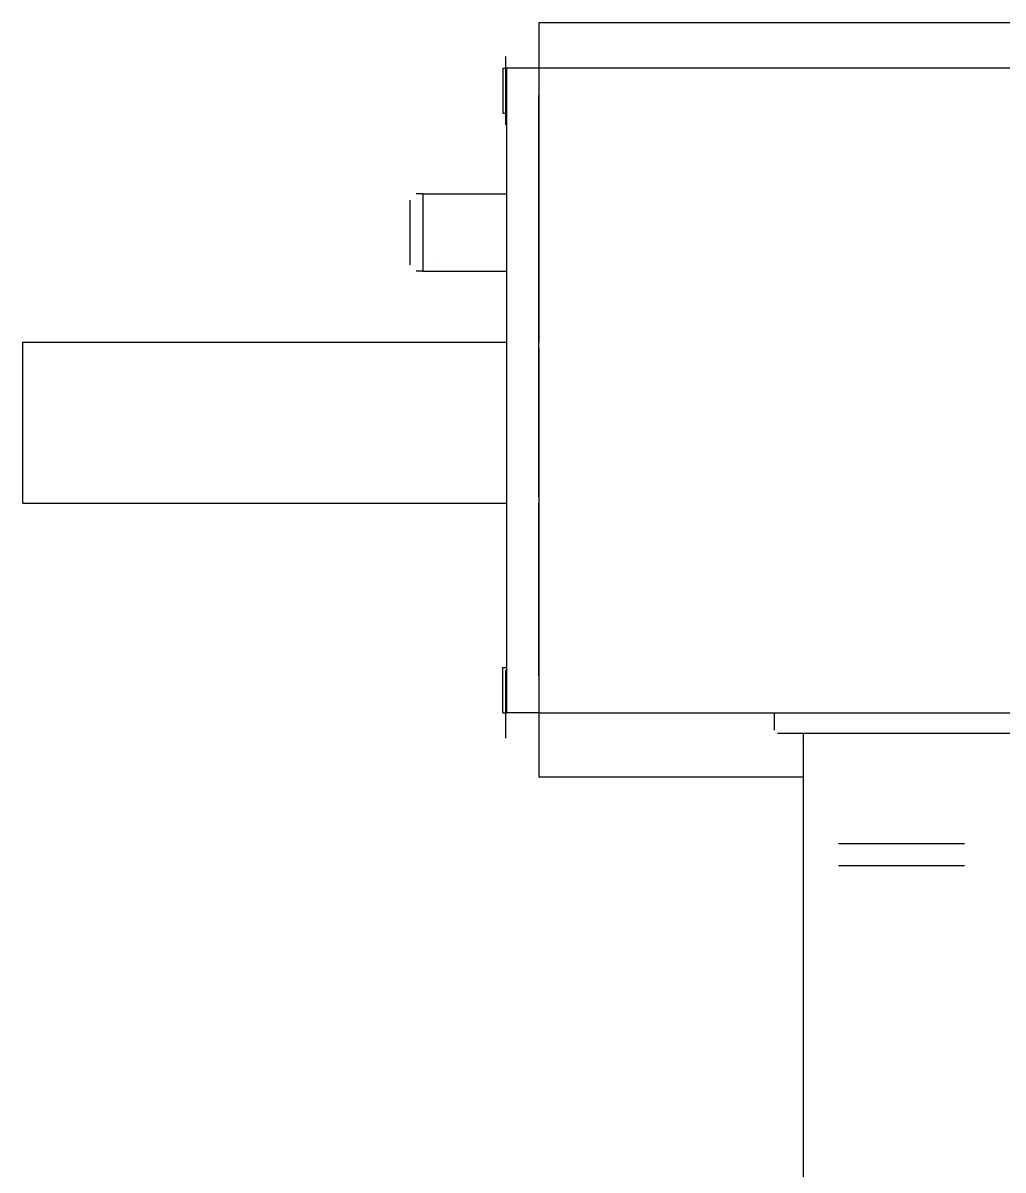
# Model space of a CAD drawing. Extents: x -84241 to 2571207, y -257021 to 1687411.
# Drawn here: x 36997.7 to 37149.7, y -11933.4 to -11755.4 of the extents above; entities that cross this region are included whole.
import ezdxf

# ---------------------------------------------------------------- set-up
doc = ezdxf.new("R2010")
doc.units = 0
doc.header["$LTSCALE"] = 1000
doc.layers.get('0').update_dxf_attribs({"linetype": 'CONTINUOUS'})
doc.layers.add('W-WSUP-EQPM', color=40, linetype='CONTINUOUS')

# ---------------------------------------------------------------- blocks, each defined once
blk = doc.blocks.new('*U359')
at = {"color": 8, "linetype": 'Continuous'}
for p, q in [((1468676.34, 3477072.33), (1468676.34, 3477022.83)), ((1470016.34, 3477072.33), (1468676.34, 3477072.33)), ((1468671.18, 3477067.12), (1468671.18, 3477067.12)), ((1468671.18, 3477067.12), (1468671.18, 3477067.12)), ((1468671.18, 3477067.12), (1468671.18, 3477067.12)), ((1468671.18, 3477067.12), (1468671.18, 3477067.12)), ((1468671.18, 3477067.12), (1468671.18, 3477067.12)), ((1468671.18, 3477067.12), (1468671.18, 3477067.12)), ((1468671.18, 3477067.12), (1468671.18, 3477067.12)), ((1468671.18, 3477067.12), (1468671.18, 3477067.12)), ((1468671.18, 3477067.12), (1468671.18, 3477067.12)), ((1468671.18, 3477067.12), (1468671.18, 3477067.12)), ((1468671.18, 3477067.12), (1468671.18, 3477067.12)), ((1468671.18, 3477067.12), (1468671.18, 3477067.12)), ((1468671.18, 3477067.12), (1468671.18, 3477067.12)), ((1468671.18, 3477067.12), (1468671.18, 3477067.12)), ((1468671.18, 3477067.12), (1468671.18, 3477067.12)), ((1468671.18, 3477067.12), (1468671.18, 3477067.12)), ((1468671.18, 3477067.12), (1468671.18, 3477067.12)), ((1468671.18, 3477067.12), (1468671.18, 3477067.12)), ((1468671.18, 3477067.12), (1468671.18, 3477067.12)), ((1468671.18, 3477067.12), (1468671.18, 3477067.12)), ((1468671.18, 3477067.12), (1468671.18, 3477067.12)), ((1468671.18, 3477067.12), (1468671.18, 3477067.12)), ((1468671.18, 3477067.12), (1468671.18, 3477067.12)), ((1468671.18, 3477067.12), (1468671.18, 3477067.12)), ((1468671.18, 3477067.12), (1468671.18, 3477067.12)), ((1468671.18, 3477067.12), (1468671.18, 3477067.12)), ((1468671.18, 3477067.12), (1468671.18, 3477067.12)), ((1468671.18, 3477067.12), (1468671.18, 3477067.12)), ((1468671.18, 3477067.12), (1468671.18, 3477067.12)), ((1468671.18, 3477067.12), (1468671.18, 3477067.12)), ((1468671.18, 3477067.12), (1468671.18, 3477067.12)), ((1468671.18, 3477067.12), (1468671.18, 3477067.12)), ((1468671.18, 3477067.12), (1468671.18, 3477067.12)), ((1468671.18, 3477067.12), (1468671.18, 3477067.12)), ((1468671.18, 3477067.12), (1468671.18, 3477067.12)), ((1468671.18, 3477067.12), (1468671.18, 3477067.12)), ((1468671.18, 3477067.12), (1468671.18, 3477067.12)), ((1468671.18, 3477067.12), (1468671.18, 3477067.12)), ((1468671.18, 3477067.12), (1468671.18, 3477067.12)), ((1468671.18, 3477067.12), (1468671.18, 3477067.12)), ((1468671.18, 3477067.12), (1468671.18, 3477067.12)), ((1468671.18, 3477067.12), (1468671.18, 3477067.12)), ((1468671.18, 3477067.12), (1468671.18, 3477067.12)), ((1468671.18, 3477067.12), (1468671.18, 3477067.12)), ((1468671.18, 3477067.12), (1468671.18, 3477067.12)), ((1468671.18, 3477067.12), (1468671.18, 3477067.12)), ((1468671.18, 3477067.12), (1468671.18, 3477067.12)), ((1468671.18, 3477067.12), (1468671.18, 3477067.12)), ((1468671.18, 3477067.12), (1468671.18, 3477067.12)), ((1468671.18, 3477067.12), (1468671.18, 3477067.12)), ((1468671.18, 3477067.12), (1468671.18, 3477067.12)), ((1468671.18, 3477067.12), (1468671.18, 3477067.12)), ((1468671.18, 3477067.12), (1468671.18, 3477067.12)), ((1468671.18, 3477067.12), (1468671.18, 3477067.12)), ((1468671.18, 3477067.12), (1468671.18, 3477067.12)), ((1468671.18, 3477067.12), (1468671.18, 3477067.12)), ((1468671.18, 3477067.12), (1468671.18, 3477067.12)), ((1468671.18, 3477067.12), (1468671.18, 3477067.12)), ((1468671.18, 3477067.12), (1468671.18, 3477067.12)), ((1468671.18, 3477067.12), (1468671.18, 3477067.12)), ((1468671.18, 3477067.12), (1468671.18, 3477067.12)), ((1468671.18, 3477067.12), (1468671.18, 3477067.12)), ((1468671.18, 3477067.12), (1468671.18, 3477067.12)), ((1468671.18, 3477067.12), (1468671.18, 3477056.54)), ((1468670.75, 3477065.33), (1468671.34, 3477065.33)), ((1468670.75, 3477065.33), (1468670.75, 3477058.33)), ((1468671.34, 3477065.33), (1468671.34, 3477022.83)), ((1468676.34, 3477065.33), (1468671.34, 3477065.33)), ((1470018.34, 3477065.33), (1468676.34, 3477065.33)), ((1468676.34, 3476998.83), (1468676.34, 3477061.09)), ((1468670.75, 3477058.33), (1468671.34, 3477058.33)), ((1468671.18, 3477056.54), (1468671.18, 3477056.54)), ((1468671.18, 3477056.54), (1468671.18, 3477056.54)), ((1468671.18, 3477056.54), (1468671.18, 3477056.54)), ((1468671.18, 3477056.54), (1468671.18, 3477056.54)), ((1468671.18, 3477056.54), (1468671.18, 3477056.54)), ((1468671.18, 3477056.54), (1468671.18, 3477056.54)), ((1468671.18, 3477056.54), (1468671.18, 3477056.54)), ((1468671.18, 3477056.54), (1468671.18, 3477056.54)), ((1468671.18, 3477056.54), (1468671.18, 3477056.54)), ((1468671.18, 3477056.54), (1468671.18, 3477056.54)), ((1468671.18, 3477056.54), (1468671.18, 3477056.54)), ((1468671.18, 3477056.54), (1468671.18, 3477056.54)), ((1468671.18, 3477056.54), (1468671.18, 3477056.54)), ((1468671.18, 3477056.54), (1468671.18, 3477056.54)), ((1468671.18, 3477056.54), (1468671.18, 3477056.54)), ((1468671.18, 3477056.54), (1468671.18, 3477056.54)), ((1468671.18, 3477056.54), (1468671.18, 3477056.54)), ((1468671.18, 3477056.54), (1468671.18, 3477056.54)), ((1468671.18, 3477056.54), (1468671.18, 3477056.54)), ((1468671.18, 3477056.54), (1468671.18, 3477056.54)), ((1468671.18, 3477056.54), (1468671.18, 3477056.54)), ((1468671.18, 3477056.54), (1468671.18, 3477056.54)), ((1468671.18, 3477056.54), (1468671.18, 3477056.54)), ((1468671.18, 3477056.54), (1468671.18, 3477056.54)), ((1468671.18, 3477056.54), (1468671.18, 3477056.54)), ((1468671.18, 3477056.54), (1468671.18, 3477056.54)), ((1468671.18, 3477056.54), (1468671.18, 3477056.54)), ((1468671.18, 3477056.54), (1468671.18, 3477056.54)), ((1468671.18, 3477056.54), (1468671.18, 3477056.54)), ((1468671.18, 3477056.54), (1468671.18, 3477056.54)), ((1468671.18, 3477056.54), (1468671.18, 3477056.54)), ((1468671.18, 3477056.54), (1468671.18, 3477056.54)), ((1468671.18, 3477056.54), (1468671.18, 3477056.54)), ((1468671.18, 3477056.54), (1468671.18, 3477056.54)), ((1468671.18, 3477056.54), (1468671.18, 3477056.54)), ((1468671.18, 3477056.54), (1468671.18, 3477056.54)), ((1468671.18, 3477056.54), (1468671.18, 3477056.54)), ((1468671.18, 3477056.54), (1468671.18, 3477056.54)), ((1468671.18, 3477056.54), (1468671.18, 3477056.54)), ((1468671.18, 3477056.54), (1468671.18, 3477056.54)), ((1468671.18, 3477056.54), (1468671.18, 3477056.54)), ((1468671.18, 3477056.54), (1468671.18, 3477056.54)), ((1468671.18, 3477056.54), (1468671.18, 3477056.54)), ((1468671.18, 3477056.54), (1468671.18, 3477056.54)), ((1468671.18, 3477056.54), (1468671.18, 3477056.54)), ((1468671.18, 3477056.54), (1468671.18, 3477056.54)), ((1468671.18, 3477056.54), (1468671.18, 3477056.54)), ((1468671.18, 3477056.54), (1468671.18, 3477056.54)), ((1468671.18, 3477056.54), (1468671.18, 3477056.54)), ((1468671.18, 3477056.54), (1468671.18, 3477056.54)), ((1468671.18, 3477056.54), (1468671.18, 3477056.54)), ((1468671.18, 3477056.54), (1468671.18, 3477056.54)), ((1468671.18, 3477056.54), (1468671.18, 3477056.54)), ((1468671.18, 3477056.54), (1468671.18, 3477056.54)), ((1468671.18, 3477056.54), (1468671.18, 3477056.54)), ((1468671.18, 3477056.54), (1468671.18, 3477056.54)), ((1468671.18, 3477056.54), (1468671.18, 3477056.54)), ((1468671.18, 3477056.54), (1468671.18, 3477056.54)), ((1468671.18, 3477056.54), (1468671.18, 3477056.54)), ((1468671.18, 3477056.54), (1468671.18, 3477056.54)), ((1468671.18, 3477056.54), (1468671.18, 3477056.54)), ((1468671.18, 3477056.54), (1468671.18, 3477056.54)), ((1468671.18, 3477056.54), (1468671.18, 3477056.54)), ((1468671.18, 3477056.54), (1468671.18, 3477056.54)), ((1468658.34, 3477045.83), (1468657.34, 3477045.83)), ((1468658.34, 3477045.83), (1468671.34, 3477045.83)), ((1468658.34, 3477045.83), (1468658.34, 3477033.83)), ((1468660.6, 3477045.97), (1468660.6, 3477045.97)), ((1468660.6, 3477045.97), (1468660.6, 3477045.97)), ((1468660.6, 3477045.97), (1468660.6, 3477045.97)), ((1468660.6, 3477045.97), (1468660.6, 3477045.97)), ((1468660.6, 3477045.97), (1468660.6, 3477045.97)), ((1468660.6, 3477045.97), (1468660.6, 3477045.97)), ((1468660.6, 3477045.97), (1468660.6, 3477045.97)), ((1468660.6, 3477045.97), (1468660.6, 3477045.97)), ((1468660.6, 3477045.97), (1468660.6, 3477045.97)), ((1468660.6, 3477045.97), (1468660.6, 3477045.97)), ((1468660.6, 3477045.97), (1468660.6, 3477045.97)), ((1468660.6, 3477045.97), (1468660.6, 3477045.97)), ((1468660.6, 3477045.97), (1468660.6, 3477045.97)), ((1468660.6, 3477045.97), (1468660.6, 3477045.97)), ((1468660.6, 3477045.97), (1468660.6, 3477045.97)), ((1468660.6, 3477045.97), (1468660.6, 3477045.97)), ((1468660.6, 3477045.97), (1468660.6, 3477045.97)), ((1468660.6, 3477045.97), (1468660.6, 3477045.97)), ((1468660.6, 3477045.97), (1468660.6, 3477045.97)), ((1468660.6, 3477045.97), (1468660.6, 3477045.97)), ((1468660.6, 3477045.97), (1468660.6, 3477045.97)), ((1468660.6, 3477045.97), (1468660.6, 3477045.97)), ((1468660.6, 3477045.97), (1468660.6, 3477045.97)), ((1468660.6, 3477045.97), (1468660.6, 3477045.97)), ((1468660.6, 3477045.97), (1468660.6, 3477045.97)), ((1468660.6, 3477045.97), (1468660.6, 3477045.97)), ((1468660.6, 3477045.97), (1468660.6, 3477045.97)), ((1468660.6, 3477045.97), (1468660.6, 3477045.97)), ((1468660.6, 3477045.97), (1468660.6, 3477045.97)), ((1468660.6, 3477045.97), (1468660.6, 3477045.97)), ((1468660.6, 3477045.97), (1468660.6, 3477045.97)), ((1468660.6, 3477045.97), (1468660.6, 3477045.97)), ((1468660.6, 3477045.97), (1468660.6, 3477045.97)), ((1468660.6, 3477045.97), (1468660.6, 3477045.97)), ((1468660.6, 3477045.97), (1468660.6, 3477045.97)), ((1468660.6, 3477045.97), (1468660.6, 3477045.97)), ((1468660.6, 3477045.97), (1468660.6, 3477045.97)), ((1468660.6, 3477045.97), (1468660.6, 3477045.97)), ((1468660.6, 3477045.97), (1468660.6, 3477045.97)), ((1468660.6, 3477045.97), (1468660.6, 3477045.97)), ((1468660.6, 3477045.97), (1468660.6, 3477045.97)), ((1468660.6, 3477045.97), (1468660.6, 3477045.97)), ((1468660.6, 3477045.97), (1468660.6, 3477045.97)), ((1468660.6, 3477045.97), (1468660.6, 3477045.97)), ((1468660.6, 3477045.97), (1468660.6, 3477045.97)), ((1468660.6, 3477045.97), (1468660.6, 3477045.97)), ((1468660.6, 3477045.97), (1468660.6, 3477045.97)), ((1468660.6, 3477045.97), (1468660.6, 3477045.97)), ((1468660.6, 3477045.97), (1468660.6, 3477045.97)), ((1468660.6, 3477045.97), (1468660.6, 3477045.97)), ((1468660.6, 3477045.97), (1468660.6, 3477045.97)), ((1468660.6, 3477045.97), (1468660.6, 3477045.97)), ((1468660.6, 3477045.97), (1468660.6, 3477045.97)), ((1468660.6, 3477045.97), (1468660.6, 3477045.97)), ((1468660.6, 3477045.97), (1468660.6, 3477045.97)), ((1468660.6, 3477045.97), (1468660.6, 3477045.97)), ((1468660.6, 3477045.97), (1468660.6, 3477045.97)), ((1468660.6, 3477045.97), (1468660.6, 3477045.97)), ((1468660.6, 3477045.97), (1468660.6, 3477045.97)), ((1468660.6, 3477045.97), (1468660.6, 3477045.97)), ((1468660.6, 3477045.97), (1468660.6, 3477045.97)), ((1468660.6, 3477045.97), (1468660.6, 3477045.97)), ((1468660.6, 3477045.97), (1468660.6, 3477045.97)), ((1468660.6, 3477045.97), (1468660.6, 3477045.97)), ((1468660.6, 3477045.97), (1468660.6, 3477045.97)), ((1468660.6, 3477045.97), (1468660.6, 3477045.97)), ((1468660.6, 3477045.97), (1468660.6, 3477045.97)), ((1468660.6, 3477045.97), (1468660.6, 3477045.97)), ((1468660.6, 3477045.97), (1468660.6, 3477045.97)), ((1468660.6, 3477045.97), (1468660.6, 3477045.97)), ((1468660.6, 3477045.97), (1468660.6, 3477045.97)), ((1468660.6, 3477045.97), (1468660.6, 3477045.97)), ((1468660.6, 3477045.97), (1468660.6, 3477045.97)), ((1468660.6, 3477045.97), (1468660.6, 3477045.97)), ((1468660.6, 3477045.97), (1468660.6, 3477045.97)), ((1468660.6, 3477045.97), (1468660.6, 3477045.97)), ((1468660.6, 3477045.97), (1468660.6, 3477045.97)), ((1468660.6, 3477045.97), (1468660.6, 3477045.97)), ((1468660.6, 3477045.97), (1468660.6, 3477045.97)), ((1468660.6, 3477045.97), (1468660.6, 3477045.97)), ((1468660.6, 3477045.97), (1468660.6, 3477045.97)), ((1468660.6, 3477045.97), (1468660.6, 3477045.97)), ((1468660.6, 3477045.97), (1468660.6, 3477045.97)), ((1468660.6, 3477045.97), (1468660.6, 3477045.97)), ((1468660.6, 3477045.97), (1468660.6, 3477045.97)), ((1468660.6, 3477045.97), (1468660.6, 3477045.97)), ((1468660.6, 3477045.97), (1468660.6, 3477045.97)), ((1468660.6, 3477045.97), (1468660.6, 3477045.97)), ((1468660.6, 3477045.97), (1468660.6, 3477045.97)), ((1468660.6, 3477045.97), (1468660.6, 3477045.97)), ((1468660.6, 3477045.97), (1468660.6, 3477045.97)), ((1468660.6, 3477045.97), (1468660.6, 3477045.97)), ((1468660.6, 3477045.97), (1468660.6, 3477045.97)), ((1468660.6, 3477045.97), (1468660.6, 3477045.97)), ((1468660.6, 3477045.97), (1468660.6, 3477045.97)), ((1468660.6, 3477045.97), (1468660.6, 3477045.97)), ((1468660.6, 3477045.97), (1468660.6, 3477045.97)), ((1468660.6, 3477045.97), (1468660.6, 3477045.97)), ((1468660.6, 3477045.97), (1468660.6, 3477045.97)), ((1468660.6, 3477045.97), (1468660.6, 3477045.97)), ((1468660.6, 3477045.97), (1468660.6, 3477045.97)), ((1468660.6, 3477045.97), (1468660.6, 3477045.97)), ((1468660.6, 3477045.97), (1468660.6, 3477045.97)), ((1468660.6, 3477045.97), (1468660.6, 3477045.97)), ((1468660.6, 3477045.97), (1468660.6, 3477045.97)), ((1468660.6, 3477045.97), (1468660.6, 3477045.97)), ((1468660.6, 3477045.97), (1468660.6, 3477045.97)), ((1468660.6, 3477045.97), (1468660.6, 3477045.97)), ((1468660.6, 3477045.97), (1468660.6, 3477045.97)), ((1468660.6, 3477045.97), (1468660.6, 3477045.97)), ((1468660.6, 3477045.97), (1468660.6, 3477045.97)), ((1468660.6, 3477045.97), (1468660.6, 3477045.97)), ((1468660.6, 3477045.97), (1468660.6, 3477045.97)), ((1468660.6, 3477045.97), (1468660.6, 3477045.97)), ((1468660.6, 3477045.97), (1468660.6, 3477045.97)), ((1468660.6, 3477045.97), (1468660.6, 3477045.97)), ((1468660.6, 3477045.97), (1468660.6, 3477045.97)), ((1468660.6, 3477045.97), (1468660.6, 3477045.97)), ((1468660.6, 3477045.97), (1468660.6, 3477045.97)), ((1468660.6, 3477045.97), (1468660.6, 3477045.97)), ((1468660.6, 3477045.97), (1468660.6, 3477045.97)), ((1468660.6, 3477045.97), (1468660.6, 3477045.97)), ((1468660.6, 3477045.97), (1468660.6, 3477045.97)), ((1468660.6, 3477045.97), (1468660.6, 3477045.97)), ((1468660.6, 3477045.97), (1468660.6, 3477045.97)), ((1468660.6, 3477045.97), (1468660.6, 3477045.97)), ((1468660.6, 3477045.97), (1468660.6, 3477045.97)), ((1468660.6, 3477045.97), (1468660.6, 3477045.97)), ((1468656.34, 3477044.83), (1468656.34, 3477034.83)), ((1468660.6, 3477035.39), (1468660.6, 3477035.39)), ((1468660.6, 3477035.39), (1468660.6, 3477035.39)), ((1468660.6, 3477035.39), (1468660.6, 3477035.39)), ((1468660.6, 3477035.39), (1468660.6, 3477035.39)), ((1468660.6, 3477035.39), (1468660.6, 3477035.39)), ((1468660.6, 3477035.39), (1468660.6, 3477035.39)), ((1468660.6, 3477035.39), (1468660.6, 3477035.39)), ((1468660.6, 3477035.39), (1468660.6, 3477035.39)), ((1468660.6, 3477035.39), (1468660.6, 3477035.39)), ((1468660.6, 3477035.39), (1468660.6, 3477035.39)), ((1468660.6, 3477035.39), (1468660.6, 3477035.39)), ((1468660.6, 3477035.39), (1468660.6, 3477035.39)), ((1468660.6, 3477035.39), (1468660.6, 3477035.39)), ((1468660.6, 3477035.39), (1468660.6, 3477035.39)), ((1468660.6, 3477035.39), (1468660.6, 3477035.39)), ((1468660.6, 3477035.39), (1468660.6, 3477035.39)), ((1468660.6, 3477035.39), (1468660.6, 3477035.39)), ((1468660.6, 3477035.39), (1468660.6, 3477035.39)), ((1468660.6, 3477035.39), (1468660.6, 3477035.39)), ((1468660.6, 3477035.39), (1468660.6, 3477035.39)), ((1468660.6, 3477035.39), (1468660.6, 3477035.39)), ((1468660.6, 3477035.39), (1468660.6, 3477035.39)), ((1468660.6, 3477035.39), (1468660.6, 3477035.39)), ((1468660.6, 3477035.39), (1468660.6, 3477035.39)), ((1468660.6, 3477035.39), (1468660.6, 3477035.39)), ((1468660.6, 3477035.39), (1468660.6, 3477035.39)), ((1468660.6, 3477035.39), (1468660.6, 3477035.39)), ((1468660.6, 3477035.39), (1468660.6, 3477035.39)), ((1468660.6, 3477035.39), (1468660.6, 3477035.39)), ((1468660.6, 3477035.39), (1468660.6, 3477035.39)), ((1468660.6, 3477035.39), (1468660.6, 3477035.39)), ((1468660.6, 3477035.39), (1468660.6, 3477035.39)), ((1468660.6, 3477035.39), (1468660.6, 3477035.39)), ((1468660.6, 3477035.39), (1468660.6, 3477035.39)), ((1468660.6, 3477035.39), (1468660.6, 3477035.39)), ((1468660.6, 3477035.39), (1468660.6, 3477035.39)), ((1468660.6, 3477035.39), (1468660.6, 3477035.39)), ((1468660.6, 3477035.39), (1468660.6, 3477035.39)), ((1468660.6, 3477035.39), (1468660.6, 3477035.39)), ((1468660.6, 3477035.39), (1468660.6, 3477035.39)), ((1468660.6, 3477035.39), (1468660.6, 3477035.39)), ((1468660.6, 3477035.39), (1468660.6, 3477035.39)), ((1468660.6, 3477035.39), (1468660.6, 3477035.39)), ((1468660.6, 3477035.39), (1468660.6, 3477035.39)), ((1468660.6, 3477035.39), (1468660.6, 3477035.39)), ((1468660.6, 3477035.39), (1468660.6, 3477035.39)), ((1468660.6, 3477035.39), (1468660.6, 3477035.39)), ((1468660.6, 3477035.39), (1468660.6, 3477035.39)), ((1468660.6, 3477035.39), (1468660.6, 3477035.39)), ((1468660.6, 3477035.39), (1468660.6, 3477035.39)), ((1468660.6, 3477035.39), (1468660.6, 3477035.39)), ((1468660.6, 3477035.39), (1468660.6, 3477035.39)), ((1468660.6, 3477035.39), (1468660.6, 3477035.39)), ((1468660.6, 3477035.39), (1468660.6, 3477035.39)), ((1468660.6, 3477035.39), (1468660.6, 3477035.39)), ((1468660.6, 3477035.39), (1468660.6, 3477035.39)), ((1468660.6, 3477035.39), (1468660.6, 3477035.39)), ((1468660.6, 3477035.39), (1468660.6, 3477035.39)), ((1468660.6, 3477035.39), (1468660.6, 3477035.39)), ((1468660.6, 3477035.39), (1468660.6, 3477035.39)), ((1468660.6, 3477035.39), (1468660.6, 3477035.39)), ((1468660.6, 3477035.39), (1468660.6, 3477035.39)), ((1468660.6, 3477035.39), (1468660.6, 3477035.39)), ((1468660.6, 3477035.39), (1468660.6, 3477035.39)), ((1468660.6, 3477035.39), (1468660.6, 3477035.39)), ((1468660.6, 3477035.39), (1468660.6, 3477035.39)), ((1468660.6, 3477035.39), (1468660.6, 3477035.39)), ((1468660.6, 3477035.39), (1468660.6, 3477035.39)), ((1468660.6, 3477035.39), (1468660.6, 3477035.39)), ((1468660.6, 3477035.39), (1468660.6, 3477035.39)), ((1468660.6, 3477035.39), (1468660.6, 3477035.39)), ((1468660.6, 3477035.39), (1468660.6, 3477035.39)), ((1468660.6, 3477035.39), (1468660.6, 3477035.39)), ((1468660.6, 3477035.39), (1468660.6, 3477035.39)), ((1468660.6, 3477035.39), (1468660.6, 3477035.39)), ((1468660.6, 3477035.39), (1468660.6, 3477035.39)), ((1468660.6, 3477035.39), (1468660.6, 3477035.39)), ((1468660.6, 3477035.39), (1468660.6, 3477035.39)), ((1468660.6, 3477035.39), (1468660.6, 3477035.39)), ((1468660.6, 3477035.39), (1468660.6, 3477035.39)), ((1468660.6, 3477035.39), (1468660.6, 3477035.39)), ((1468660.6, 3477035.39), (1468660.6, 3477035.39)), ((1468660.6, 3477035.39), (1468660.6, 3477035.39)), ((1468660.6, 3477035.39), (1468660.6, 3477035.39)), ((1468660.6, 3477035.39), (1468660.6, 3477035.39)), ((1468660.6, 3477035.39), (1468660.6, 3477035.39)), ((1468660.6, 3477035.39), (1468660.6, 3477035.39)), ((1468660.6, 3477035.39), (1468660.6, 3477035.39)), ((1468660.6, 3477035.39), (1468660.6, 3477035.39)), ((1468660.6, 3477035.39), (1468660.6, 3477035.39)), ((1468660.6, 3477035.39), (1468660.6, 3477035.39)), ((1468660.6, 3477035.39), (1468660.6, 3477035.39)), ((1468660.6, 3477035.39), (1468660.6, 3477035.39)), ((1468660.6, 3477035.39), (1468660.6, 3477035.39)), ((1468660.6, 3477035.39), (1468660.6, 3477035.39)), ((1468660.6, 3477035.39), (1468660.6, 3477035.39)), ((1468660.6, 3477035.39), (1468660.6, 3477035.39)), ((1468660.6, 3477035.39), (1468660.6, 3477035.39)), ((1468660.6, 3477035.39), (1468660.6, 3477035.39)), ((1468660.6, 3477035.39), (1468660.6, 3477035.39)), ((1468660.6, 3477035.39), (1468660.6, 3477035.39)), ((1468660.6, 3477035.39), (1468660.6, 3477035.39)), ((1468660.6, 3477035.39), (1468660.6, 3477035.39)), ((1468660.6, 3477035.39), (1468660.6, 3477035.39)), ((1468660.6, 3477035.39), (1468660.6, 3477035.39)), ((1468660.6, 3477035.39), (1468660.6, 3477035.39)), ((1468660.6, 3477035.39), (1468660.6, 3477035.39)), ((1468660.6, 3477035.39), (1468660.6, 3477035.39)), ((1468660.6, 3477035.39), (1468660.6, 3477035.39)), ((1468660.6, 3477035.39), (1468660.6, 3477035.39)), ((1468660.6, 3477035.39), (1468660.6, 3477035.39)), ((1468660.6, 3477035.39), (1468660.6, 3477035.39)), ((1468660.6, 3477035.39), (1468660.6, 3477035.39)), ((1468660.6, 3477035.39), (1468660.6, 3477035.39)), ((1468660.6, 3477035.39), (1468660.6, 3477035.39)), ((1468660.6, 3477035.39), (1468660.6, 3477035.39)), ((1468660.6, 3477035.39), (1468660.6, 3477035.39)), ((1468660.6, 3477035.39), (1468660.6, 3477035.39)), ((1468660.6, 3477035.39), (1468660.6, 3477035.39)), ((1468660.6, 3477035.39), (1468660.6, 3477035.39)), ((1468660.6, 3477035.39), (1468660.6, 3477035.39)), ((1468660.6, 3477035.39), (1468660.6, 3477035.39)), ((1468660.6, 3477035.39), (1468660.6, 3477035.39)), ((1468660.6, 3477035.39), (1468660.6, 3477035.39)), ((1468660.6, 3477035.39), (1468660.6, 3477035.39)), ((1468660.6, 3477035.39), (1468660.6, 3477035.39)), ((1468660.6, 3477035.39), (1468660.6, 3477035.39)), ((1468660.6, 3477035.39), (1468660.6, 3477035.39)), ((1468658.34, 3477033.83), (1468657.34, 3477033.83)), ((1468658.34, 3477033.83), (1468671.34, 3477033.83)), ((1468596.34, 3477022.83), (1468671.34, 3477022.83)), ((1468596.34, 3476997.83), (1468596.34, 3477022.83)), ((1468671.34, 3477022.83), (1468671.34, 3476997.83)), ((1468676.34, 3477021.83), (1468676.34, 3476955.33)), ((1468596.34, 3476997.83), (1468671.34, 3476997.83)), ((1468671.34, 3476997.83), (1468671.34, 3476965.33)), ((1468676.34, 3476970.98), (1468676.34, 3476997.83)), ((1468670.75, 3476972.33), (1468671.34, 3476972.33)), ((1468670.75, 3476965.33), (1468670.75, 3476972.33)), ((1468671.18, 3476971.94), (1468671.18, 3476971.94)), ((1468671.18, 3476971.94), (1468671.18, 3476971.94)), ((1468671.18, 3476971.94), (1468671.18, 3476971.94)), ((1468671.18, 3476971.94), (1468671.18, 3476971.94)), ((1468671.18, 3476971.94), (1468671.18, 3476971.94)), ((1468671.18, 3476971.94), (1468671.18, 3476971.94)), ((1468671.18, 3476971.94), (1468671.18, 3476971.94)), ((1468671.18, 3476971.94), (1468671.18, 3476971.94)), ((1468671.18, 3476971.94), (1468671.18, 3476971.94)), ((1468671.18, 3476971.94), (1468671.18, 3476971.94)), ((1468671.18, 3476971.94), (1468671.18, 3476971.94)), ((1468671.18, 3476971.94), (1468671.18, 3476971.94)), ((1468671.18, 3476971.94), (1468671.18, 3476971.94)), ((1468671.18, 3476971.94), (1468671.18, 3476971.94)), ((1468671.18, 3476971.94), (1468671.18, 3476971.94)), ((1468671.18, 3476971.94), (1468671.18, 3476971.94)), ((1468671.18, 3476971.94), (1468671.18, 3476971.94)), ((1468671.18, 3476971.94), (1468671.18, 3476971.94)), ((1468671.18, 3476971.94), (1468671.18, 3476971.94)), ((1468671.18, 3476971.94), (1468671.18, 3476971.94)), ((1468671.18, 3476971.94), (1468671.18, 3476971.94)), ((1468671.18, 3476971.94), (1468671.18, 3476971.94)), ((1468671.18, 3476971.94), (1468671.18, 3476971.94)), ((1468671.18, 3476971.94), (1468671.18, 3476971.94)), ((1468671.18, 3476971.94), (1468671.18, 3476971.94)), ((1468671.18, 3476971.94), (1468671.18, 3476971.94)), ((1468671.18, 3476971.94), (1468671.18, 3476971.94)), ((1468671.18, 3476971.94), (1468671.18, 3476971.94)), ((1468671.18, 3476971.94), (1468671.18, 3476971.94)), ((1468671.18, 3476971.94), (1468671.18, 3476971.94)), ((1468671.18, 3476971.94), (1468671.18, 3476971.94)), ((1468671.18, 3476971.94), (1468671.18, 3476971.94)), ((1468671.18, 3476971.94), (1468671.18, 3476971.94)), ((1468671.18, 3476971.94), (1468671.18, 3476971.94)), ((1468671.18, 3476971.94), (1468671.18, 3476971.94)), ((1468671.18, 3476971.94), (1468671.18, 3476971.94)), ((1468671.18, 3476971.94), (1468671.18, 3476971.94)), ((1468671.18, 3476971.94), (1468671.18, 3476971.94)), ((1468671.18, 3476971.94), (1468671.18, 3476971.94)), ((1468671.18, 3476971.94), (1468671.18, 3476971.94)), ((1468671.18, 3476971.94), (1468671.18, 3476971.94)), ((1468671.18, 3476971.94), (1468671.18, 3476971.94)), ((1468671.18, 3476971.94), (1468671.18, 3476971.94)), ((1468671.18, 3476971.94), (1468671.18, 3476971.94)), ((1468671.18, 3476971.94), (1468671.18, 3476971.94)), ((1468671.18, 3476971.94), (1468671.18, 3476971.94)), ((1468671.18, 3476971.94), (1468671.18, 3476971.94)), ((1468671.18, 3476971.94), (1468671.18, 3476971.94)), ((1468671.18, 3476971.94), (1468671.18, 3476971.94)), ((1468671.18, 3476971.94), (1468671.18, 3476971.94)), ((1468671.18, 3476971.94), (1468671.18, 3476971.94)), ((1468671.18, 3476971.94), (1468671.18, 3476971.94)), ((1468671.18, 3476971.94), (1468671.18, 3476971.94)), ((1468671.18, 3476971.94), (1468671.18, 3476971.94)), ((1468671.18, 3476971.94), (1468671.18, 3476971.94)), ((1468671.18, 3476971.94), (1468671.18, 3476971.94)), ((1468671.18, 3476971.94), (1468671.18, 3476971.94)), ((1468671.18, 3476971.94), (1468671.18, 3476971.94)), ((1468671.18, 3476971.94), (1468671.18, 3476971.94)), ((1468671.18, 3476971.94), (1468671.18, 3476971.94)), ((1468671.18, 3476971.94), (1468671.18, 3476971.94)), ((1468671.18, 3476971.94), (1468671.18, 3476971.94)), ((1468671.18, 3476971.94), (1468671.18, 3476971.94)), ((1468671.18, 3476971.94), (1468671.18, 3476971.94)), ((1468671.18, 3476971.94), (1468671.18, 3476971.94)), ((1468671.18, 3476971.94), (1468671.18, 3476971.94)), ((1468671.18, 3476971.94), (1468671.18, 3476971.94)), ((1468671.18, 3476971.94), (1468671.18, 3476971.94)), ((1468671.18, 3476971.94), (1468671.18, 3476971.94)), ((1468671.18, 3476971.94), (1468671.18, 3476971.94)), ((1468671.18, 3476971.94), (1468671.18, 3476971.94)), ((1468671.18, 3476971.94), (1468671.18, 3476971.94)), ((1468671.18, 3476971.94), (1468671.18, 3476971.94)), ((1468671.18, 3476971.94), (1468671.18, 3476971.94)), ((1468671.18, 3476971.94), (1468671.18, 3476971.94)), ((1468671.18, 3476971.94), (1468671.18, 3476971.94)), ((1468671.18, 3476971.94), (1468671.18, 3476971.94)), ((1468671.18, 3476971.94), (1468671.18, 3476971.94)), ((1468671.18, 3476971.94), (1468671.18, 3476971.94)), ((1468671.18, 3476971.94), (1468671.18, 3476971.94)), ((1468671.18, 3476971.94), (1468671.18, 3476971.94)), ((1468671.18, 3476971.94), (1468671.18, 3476971.94)), ((1468671.18, 3476971.94), (1468671.18, 3476971.94)), ((1468671.18, 3476971.94), (1468671.18, 3476971.94)), ((1468671.18, 3476971.94), (1468671.18, 3476971.94)), ((1468671.18, 3476971.94), (1468671.18, 3476971.94)), ((1468671.18, 3476971.94), (1468671.18, 3476971.94)), ((1468671.18, 3476971.94), (1468671.18, 3476971.94)), ((1468671.18, 3476971.94), (1468671.18, 3476971.94)), ((1468671.18, 3476971.94), (1468671.18, 3476971.94)), ((1468671.18, 3476971.94), (1468671.18, 3476971.94)), ((1468671.18, 3476971.94), (1468671.18, 3476971.94)), ((1468671.18, 3476971.94), (1468671.18, 3476971.94)), ((1468671.18, 3476971.94), (1468671.18, 3476971.94)), ((1468671.18, 3476971.94), (1468671.18, 3476971.94)), ((1468671.18, 3476971.94), (1468671.18, 3476971.94)), ((1468671.18, 3476971.94), (1468671.18, 3476971.94)), ((1468671.18, 3476971.94), (1468671.18, 3476971.94)), ((1468671.18, 3476971.94), (1468671.18, 3476971.94)), ((1468671.18, 3476971.94), (1468671.18, 3476971.94)), ((1468671.18, 3476971.94), (1468671.18, 3476971.94)), ((1468671.18, 3476971.94), (1468671.18, 3476971.94)), ((1468671.18, 3476971.94), (1468671.18, 3476961.36)), ((1468670.75, 3476965.33), (1468671.34, 3476965.33)), ((1468676.34, 3476965.33), (1468671.34, 3476965.33)), ((1468676.34, 3476965.33), (1469895.34, 3476965.33)), ((1468712.84, 3476965.33), (1468712.84, 3476962.63)), ((1468746.34, 3476962.13), (1468713.34, 3476962.13)), ((1468717.34, 3476962.13), (1468717.34, 3475194.49)), ((1468779.34, 3476962.13), (1468746.34, 3476962.13)), ((1468671.18, 3476961.36), (1468671.18, 3476961.36)), ((1468671.18, 3476961.36), (1468671.18, 3476961.36)), ((1468671.18, 3476961.36), (1468671.18, 3476961.36)), ((1468671.18, 3476961.36), (1468671.18, 3476961.36)), ((1468671.18, 3476961.36), (1468671.18, 3476961.36)), ((1468671.18, 3476961.36), (1468671.18, 3476961.36)), ((1468671.18, 3476961.36), (1468671.18, 3476961.36)), ((1468671.18, 3476961.36), (1468671.18, 3476961.36)), ((1468671.18, 3476961.36), (1468671.18, 3476961.36)), ((1468671.18, 3476961.36), (1468671.18, 3476961.36)), ((1468671.18, 3476961.36), (1468671.18, 3476961.36)), ((1468671.18, 3476961.36), (1468671.18, 3476961.36)), ((1468671.18, 3476961.36), (1468671.18, 3476961.36)), ((1468671.18, 3476961.36), (1468671.18, 3476961.36)), ((1468671.18, 3476961.36), (1468671.18, 3476961.36)), ((1468671.18, 3476961.36), (1468671.18, 3476961.36)), ((1468671.18, 3476961.36), (1468671.18, 3476961.36)), ((1468671.18, 3476961.36), (1468671.18, 3476961.36)), ((1468671.18, 3476961.36), (1468671.18, 3476961.36)), ((1468671.18, 3476961.36), (1468671.18, 3476961.36)), ((1468671.18, 3476961.36), (1468671.18, 3476961.36)), ((1468671.18, 3476961.36), (1468671.18, 3476961.36)), ((1468671.18, 3476961.36), (1468671.18, 3476961.36)), ((1468671.18, 3476961.36), (1468671.18, 3476961.36)), ((1468671.18, 3476961.36), (1468671.18, 3476961.36)), ((1468716.91, 3476961.36), (1468716.91, 3476961.36)), ((1468716.91, 3476961.36), (1468716.91, 3476961.36)), ((1468716.91, 3476961.36), (1468716.91, 3476961.36)), ((1468716.91, 3476961.36), (1468716.91, 3476961.36)), ((1468716.91, 3476961.36), (1468716.91, 3476961.36)), ((1468716.91, 3476961.36), (1468716.91, 3476961.36)), ((1468716.91, 3476961.36), (1468716.91, 3476961.36)), ((1468716.91, 3476961.36), (1468716.91, 3476961.36)), ((1468716.91, 3476961.36), (1468716.91, 3476961.36)), ((1468716.91, 3476961.36), (1468716.91, 3476961.36)), ((1468716.91, 3476961.36), (1468716.91, 3476961.36)), ((1468716.91, 3476961.36), (1468716.91, 3476961.36)), ((1468716.91, 3476961.36), (1468716.91, 3476961.36)), ((1468716.91, 3476961.36), (1468716.91, 3476961.36)), ((1468716.91, 3476961.36), (1468716.91, 3476961.36)), ((1468716.91, 3476961.36), (1468716.91, 3476961.36)), ((1468716.91, 3476961.36), (1468716.91, 3476961.36)), ((1468716.91, 3476961.36), (1468716.91, 3476961.36)), ((1468716.91, 3476961.36), (1468716.91, 3476961.36)), ((1468716.91, 3476961.36), (1468716.91, 3476961.36)), ((1468716.91, 3476961.36), (1468716.91, 3476961.36)), ((1468716.91, 3476961.36), (1468716.91, 3476961.36)), ((1468716.91, 3476961.36), (1468716.91, 3476961.36)), ((1468716.91, 3476961.36), (1468716.91, 3476961.36)), ((1468716.91, 3476961.36), (1468716.91, 3476961.36)), ((1468716.91, 3476961.36), (1468716.91, 3476961.36)), ((1468716.91, 3476961.36), (1468716.91, 3476961.36)), ((1468716.91, 3476961.36), (1468716.91, 3476961.36)), ((1468716.91, 3476961.36), (1468716.91, 3476961.36)), ((1468716.91, 3476961.36), (1468716.91, 3476961.36)), ((1468716.91, 3476961.36), (1468716.91, 3476961.36)), ((1468716.91, 3476961.36), (1468716.91, 3476961.36)), ((1468716.91, 3476961.36), (1468716.91, 3476961.36)), ((1468716.91, 3476961.36), (1468716.91, 3476961.36)), ((1468716.91, 3476961.36), (1468716.91, 3476961.36)), ((1468716.91, 3476961.36), (1468716.91, 3476961.36)), ((1468716.91, 3476961.36), (1468716.91, 3476961.36)), ((1468716.91, 3476961.36), (1468716.91, 3476961.36)), ((1468716.91, 3476961.36), (1468716.91, 3476961.36)), ((1468716.91, 3476961.36), (1468716.91, 3476961.36)), ((1468716.91, 3476961.36), (1468716.91, 3476961.36)), ((1468716.91, 3476961.36), (1468716.91, 3476961.36)), ((1468716.91, 3476961.36), (1468716.91, 3476961.36)), ((1468716.91, 3476961.36), (1468716.91, 3476961.36)), ((1468716.91, 3476961.36), (1468716.91, 3476961.36)), ((1468716.91, 3476961.36), (1468716.91, 3476961.36)), ((1468716.91, 3476961.36), (1468716.91, 3476961.36)), ((1468716.91, 3476961.36), (1468716.91, 3476961.36)), ((1468716.91, 3476961.36), (1468716.91, 3476961.36)), ((1468716.91, 3476961.36), (1468716.91, 3476961.36)), ((1468716.91, 3476961.36), (1468716.91, 3476961.36)), ((1468716.91, 3476961.36), (1468716.91, 3476961.36)), ((1468716.91, 3476961.36), (1468716.91, 3476961.36)), ((1468716.91, 3476961.36), (1468716.91, 3476961.36)), ((1468716.91, 3476961.36), (1468716.91, 3476961.36)), ((1468716.91, 3476961.36), (1468716.91, 3476961.36)), ((1468716.91, 3476961.36), (1468716.91, 3476961.36)), ((1468716.91, 3476961.36), (1468716.91, 3476961.36)), ((1468716.91, 3476961.36), (1468716.91, 3476961.36)), ((1468716.91, 3476961.36), (1468716.91, 3476961.36)), ((1468716.91, 3476961.36), (1468716.91, 3476961.36)), ((1468716.91, 3476961.36), (1468716.91, 3476961.36)), ((1468716.91, 3476961.36), (1468716.91, 3476961.36)), ((1468716.91, 3476961.36), (1468716.91, 3476961.36)), ((1468716.91, 3476961.36), (1468716.91, 3476961.36)), ((1468716.91, 3476961.36), (1468716.91, 3476961.36)), ((1468716.91, 3476961.36), (1468716.91, 3476961.36)), ((1468716.91, 3476961.36), (1468716.91, 3476961.36)), ((1468716.91, 3476961.36), (1468716.91, 3476961.36)), ((1468716.91, 3476961.36), (1468716.91, 3476961.36)), ((1468716.91, 3476961.36), (1468716.91, 3476961.36)), ((1468716.91, 3476961.36), (1468716.91, 3476961.36)), ((1468716.91, 3476961.36), (1468716.91, 3476961.36)), ((1468716.91, 3476961.36), (1468716.91, 3476961.36)), ((1468716.91, 3476961.36), (1468716.91, 3476961.36)), ((1468716.91, 3476961.36), (1468716.91, 3476961.36)), ((1468716.91, 3476961.36), (1468716.91, 3476961.36)), ((1468716.91, 3476961.36), (1468716.91, 3476961.36)), ((1468716.91, 3476961.36), (1468716.91, 3476961.36)), ((1468716.91, 3476961.36), (1468716.91, 3476961.36)), ((1468716.91, 3476961.36), (1468716.91, 3476961.36)), ((1468716.91, 3476961.36), (1468716.91, 3476961.36)), ((1468716.91, 3476961.36), (1468716.91, 3476961.36)), ((1468716.91, 3476961.36), (1468716.91, 3476961.36)), ((1468716.91, 3476961.36), (1468716.91, 3476961.36)), ((1468716.91, 3476961.36), (1468716.91, 3476961.36)), ((1468716.91, 3476961.36), (1468716.91, 3476961.36)), ((1468716.91, 3476961.36), (1468716.91, 3476961.36)), ((1468716.91, 3476961.36), (1468716.91, 3476961.36)), ((1468716.91, 3476961.36), (1468716.91, 3476961.36)), ((1468716.91, 3476961.36), (1468716.91, 3476961.36)), ((1468716.91, 3476961.36), (1468716.91, 3476961.36)), ((1468716.91, 3476961.36), (1468716.91, 3476961.36)), ((1468716.91, 3476961.36), (1468716.91, 3476961.36)), ((1468716.91, 3476961.36), (1468716.91, 3476961.36)), ((1468716.91, 3476961.36), (1468716.91, 3476961.36)), ((1468716.91, 3476961.36), (1468716.91, 3476961.36)), ((1468716.91, 3476961.36), (1468716.91, 3476961.36)), ((1468716.91, 3476961.36), (1468716.91, 3476961.36)), ((1468716.91, 3476961.36), (1468716.91, 3476961.36)), ((1468716.91, 3476961.36), (1468716.91, 3476961.36)), ((1468716.91, 3476961.36), (1468716.91, 3476961.36)), ((1468716.91, 3476961.36), (1468716.91, 3476961.36)), ((1468716.91, 3476961.36), (1468716.91, 3476961.36)), ((1468716.91, 3476961.36), (1468716.91, 3476961.36)), ((1468716.91, 3476961.36), (1468716.91, 3476961.36)), ((1468716.91, 3476961.36), (1468716.91, 3476961.36)), ((1468716.91, 3476961.36), (1468716.91, 3476961.36)), ((1468716.91, 3476961.36), (1468716.91, 3476961.36)), ((1468716.91, 3476961.36), (1468716.91, 3476961.36)), ((1468716.91, 3476961.36), (1468716.91, 3476961.36)), ((1468716.91, 3476961.36), (1468716.91, 3476961.36)), ((1468716.91, 3476961.36), (1468716.91, 3476961.36)), ((1468716.91, 3476961.36), (1468716.91, 3476961.36)), ((1468716.91, 3476961.36), (1468716.91, 3476961.36)), ((1468716.91, 3476961.36), (1468716.91, 3476961.36)), ((1468716.91, 3476961.36), (1468716.91, 3476961.36)), ((1468716.91, 3476961.36), (1468716.91, 3476961.36)), ((1468716.91, 3476961.36), (1468716.91, 3476961.36)), ((1468716.91, 3476961.36), (1468716.91, 3476961.36)), ((1468716.91, 3476961.36), (1468716.91, 3476961.36)), ((1468716.91, 3476961.36), (1468716.91, 3476961.36)), ((1468716.91, 3476961.36), (1468716.91, 3476961.36)), ((1468716.91, 3476961.36), (1468716.91, 3476961.36)), ((1468716.91, 3476961.36), (1468716.91, 3476961.36)), ((1468716.91, 3476961.36), (1468716.91, 3476961.36)), ((1468716.91, 3476961.36), (1468716.91, 3476961.36)), ((1468716.91, 3476961.36), (1468716.91, 3476961.36)), ((1468717.34, 3476955.33), (1468676.34, 3476955.33)), ((1468742.34, 3476945), (1468722.84, 3476945)), ((1468742.34, 3476941.56), (1468722.84, 3476941.56))]:
    blk.add_line(p, q, dxfattribs=at)
blk = doc.blocks.new('*U360')
blk.add_blockref('*U359', (-1469346.34, -3477072.33))

msp = doc.modelspace()

# ---------------------------------------------------------------- block references
at = {"layer": 'W-WSUP-EQPM'}
msp.add_blockref('*U360', (37747.7006, -11755.4364), dxfattribs=at)

doc.saveas('drawing.dxf')
